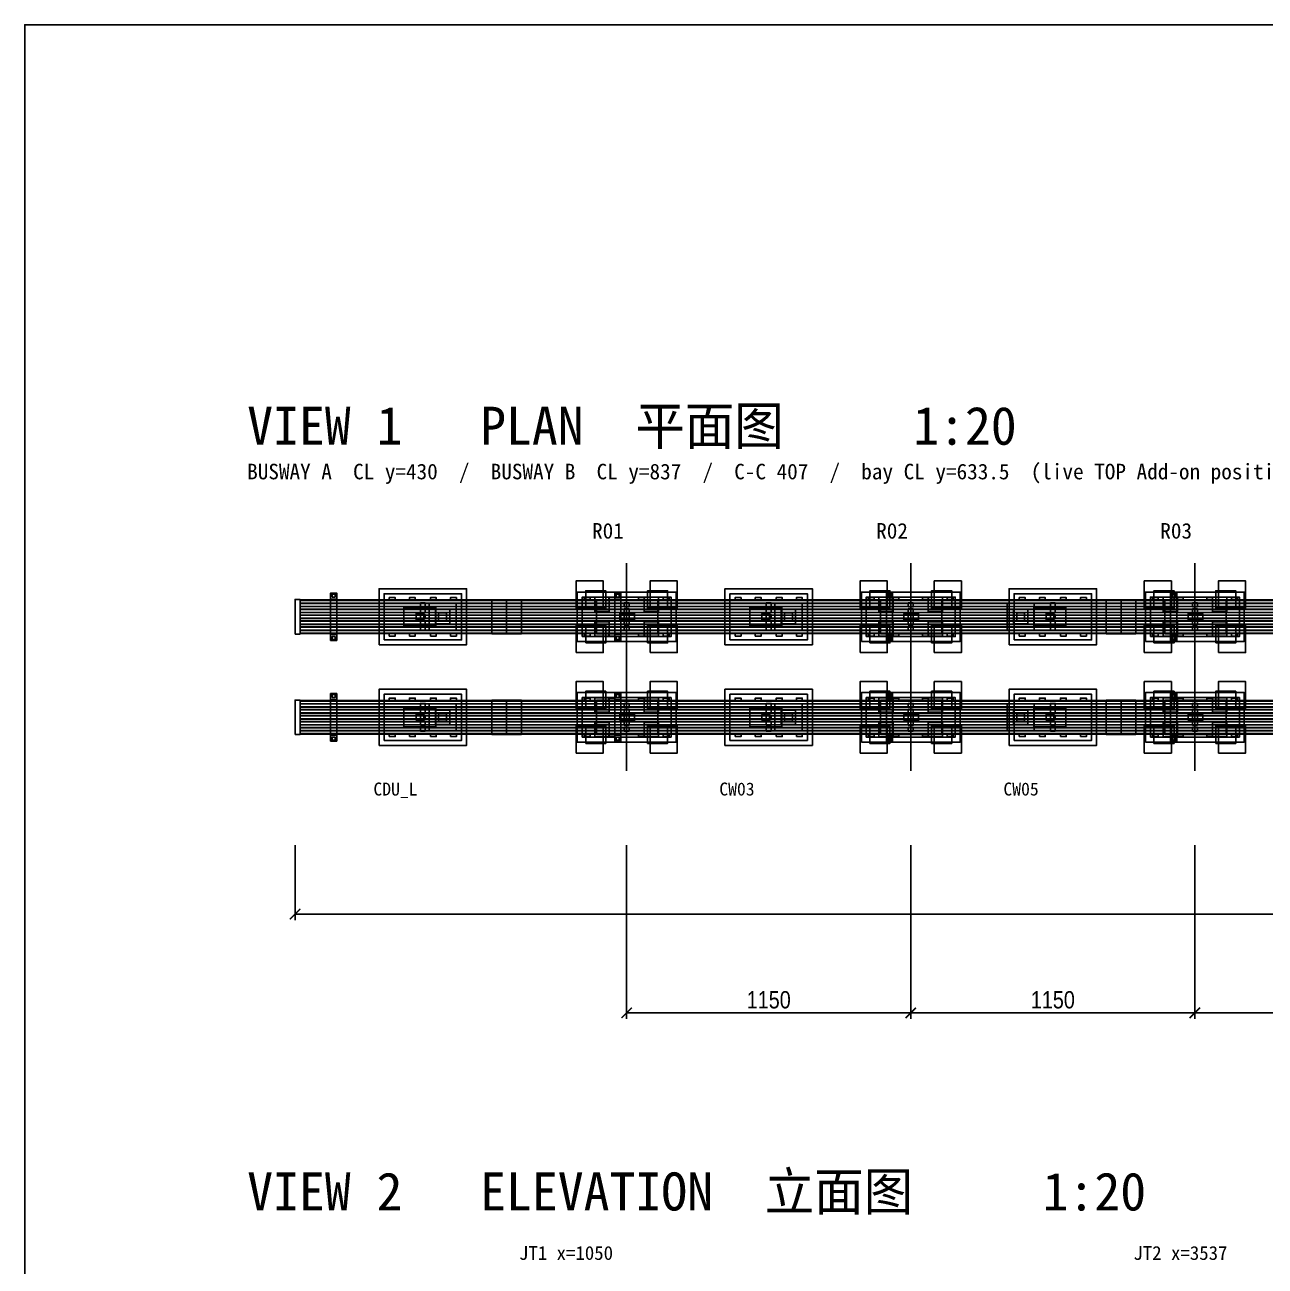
# Model space of a CAD drawing. Header units: millimetres. Extents: x 0 to 31600, y 0 to 12200.
# Drawn here: x 0 to 5021, y 7175 to 12200 of the extents above; entities that cross this region are included whole.
import ezdxf

# ---------------------------------------------------------------- set-up
doc = ezdxf.new("R2010")
doc.units = ezdxf.units.MM
for name, color, linetype in [('DIM', 7, 'Continuous'), ('FRAME', 7, 'Continuous'), ('GRID', 8, 'Continuous'), ('HANGER', 8, 'Continuous'), ('STOU', 3, 'Continuous'), ('TEXT', 7, 'Continuous'), ('TITLE', 7, 'Continuous'), ('TOU', 1, 'Continuous'), ('TRUNK', 5, 'Continuous'), ('WHIP', 2, 'Continuous')]:
    doc.layers.add(name, color=color, linetype=linetype)
doc.styles.add('OpenSansCondensed-Light', font='OpenSansCondensed-Light.ttf')
doc.dimstyles.new('EZDXF', dxfattribs={"dimtxt": 0.25, "dimasz": 0.175, "dimexe": 0.375, "dimexo": 0.125, "dimgap": 0.1, "dimtad": 1, "dimlfac": 100, "dimzin": 12, "dimdsep": 46, "dimtxsty": 'OpenSansCondensed-Light', "dimblk": 'ARCHTICK', "dimcen": 2.5, "dimazin": 3, "dimtfac": 0.5, "dimtmove": 2, "dimatfit": 3})

# ---------------------------------------------------------------- blocks, each defined once
blk = doc.blocks.new('_ARCHTICK')
at = {"color": 0, "linetype": 'BYBLOCK', "const_width": 0.15}
blk.add_lwpolyline([(-0.5, -0.5), (0.5, 0.5)], dxfattribs=at)

msp = doc.modelspace()

# ---------------------------------------------------------------- linework, layer by layer
at = {"layer": 'FRAME'}
msp.add_lwpolyline([(0, 0), (31600, 0), (31600, 12200), (0, 12200)], close=True, dxfattribs=at)
at = {"layer": 'GRID'}
for p, q in [((2436, 9180), (2436, 10020)), ((3586, 9180), (3586, 10020)), ((4736, 9180), (4736, 10020))]:
    msp.add_line(p, q, dxfattribs=at)
at = {"layer": 'HANGER'}
for points in [[(1237.5, 9707.5201), (1262.5, 9707.5201), (1262.5, 9899.5201), (1237.5, 9899.5201)], [(1237.5, 9869.5201), (1262.5, 9869.5201), (1262.5, 9875.5201), (1237.5, 9875.5201)], [(1244, 9883.5201), (1256, 9883.5201), (1256, 9895.5201), (1244, 9895.5201)], [(2387.5, 9707.5201), (2412.5, 9707.5201), (2412.5, 9899.5201), (2387.5, 9899.5201)], [(2387.5, 9869.5201), (2412.5, 9869.5201), (2412.5, 9875.5201), (2387.5, 9875.5201)], [(2394, 9883.5201), (2406, 9883.5201), (2406, 9895.5201), (2394, 9895.5201)], [(3487.5, 9707.5201), (3512.5, 9707.5201), (3512.5, 9899.5201), (3487.5, 9899.5201)], [(3487.5, 9869.5201), (3512.5, 9869.5201), (3512.5, 9875.5201), (3487.5, 9875.5201)], [(3494, 9883.5201), (3506, 9883.5201), (3506, 9895.5201), (3494, 9895.5201)], [(4637.5, 9707.5201), (4662.5, 9707.5201), (4662.5, 9899.5201), (4637.5, 9899.5201)], [(4637.5, 9869.5201), (4662.5, 9869.5201), (4662.5, 9875.5201), (4637.5, 9875.5201)], [(4644, 9883.5201), (4656, 9883.5201), (4656, 9895.5201), (4644, 9895.5201)], [(1237.5, 9731.5201), (1262.5, 9731.5201), (1262.5, 9737.5201), (1237.5, 9737.5201)], [(1244, 9711.5201), (1256, 9711.5201), (1256, 9723.5201), (1244, 9723.5201)], [(2387.5, 9731.5201), (2412.5, 9731.5201), (2412.5, 9737.5201), (2387.5, 9737.5201)], [(2394, 9711.5201), (2406, 9711.5201), (2406, 9723.5201), (2394, 9723.5201)], [(3487.5, 9731.5201), (3512.5, 9731.5201), (3512.5, 9737.5201), (3487.5, 9737.5201)], [(3494, 9711.5201), (3506, 9711.5201), (3506, 9723.5201), (3494, 9723.5201)], [(4637.5, 9731.5201), (4662.5, 9731.5201), (4662.5, 9737.5201), (4637.5, 9737.5201)], [(4644, 9711.5201), (4656, 9711.5201), (4656, 9723.5201), (4644, 9723.5201)], [(1237.5, 9300.5201), (1262.5, 9300.5201), (1262.5, 9492.52), (1237.5, 9492.52)], [(1237.5, 9462.5201), (1262.5, 9462.5201), (1262.5, 9468.5201), (1237.5, 9468.5201)], [(1244, 9476.5201), (1256, 9476.5201), (1256, 9488.5201), (1244, 9488.5201)], [(2387.5, 9300.5201), (2412.5, 9300.5201), (2412.5, 9492.52), (2387.5, 9492.52)], [(2387.5, 9462.5201), (2412.5, 9462.5201), (2412.5, 9468.5201), (2387.5, 9468.5201)], [(2394, 9476.5201), (2406, 9476.5201), (2406, 9488.5201), (2394, 9488.5201)], [(3487.5, 9300.5201), (3512.5, 9300.5201), (3512.5, 9492.52), (3487.5, 9492.52)], [(3487.5, 9462.5201), (3512.5, 9462.5201), (3512.5, 9468.5201), (3487.5, 9468.5201)], [(3494, 9476.5201), (3506, 9476.5201), (3506, 9488.5201), (3494, 9488.5201)], [(4637.5, 9300.5201), (4662.5, 9300.5201), (4662.5, 9492.52), (4637.5, 9492.52)], [(4637.5, 9462.5201), (4662.5, 9462.5201), (4662.5, 9468.5201), (4637.5, 9468.5201)], [(4644, 9476.5201), (4656, 9476.5201), (4656, 9488.5201), (4644, 9488.5201)], [(1237.5, 9324.5201), (1262.5, 9324.5201), (1262.5, 9330.5201), (1237.5, 9330.5201)], [(1244, 9304.5201), (1256, 9304.5201), (1256, 9316.5201), (1244, 9316.5201)], [(2387.5, 9324.5201), (2412.5, 9324.5201), (2412.5, 9330.5201), (2387.5, 9330.5201)], [(2394, 9304.5201), (2406, 9304.5201), (2406, 9316.5201), (2394, 9316.5201)], [(3487.5, 9324.5201), (3512.5, 9324.5201), (3512.5, 9330.5201), (3487.5, 9330.5201)], [(3494, 9304.5201), (3506, 9304.5201), (3506, 9316.5201), (3494, 9316.5201)], [(4637.5, 9324.5201), (4662.5, 9324.5201), (4662.5, 9330.5201), (4637.5, 9330.5201)], [(4644, 9304.5201), (4656, 9304.5201), (4656, 9316.5201), (4644, 9316.5201)]]:
    msp.add_lwpolyline(points, close=True, dxfattribs=at)
at = {"layer": 'STOU'}
for points in [[(1434, 9690.0209), (1788, 9690.0209), (1788, 9917.0209), (1434, 9917.0209)], [(2834, 9690.0209), (3188, 9690.0209), (3188, 9917.0209), (2834, 9917.0209)], [(3983.9998, 9690.0209), (4337.9998, 9690.0209), (4337.9998, 9917.0209), (3983.9998, 9917.0209)], [(1454, 9710.0209), (1768, 9710.0209), (1768, 9897.0208), (1454, 9897.0208)], [(1475.1, 9869.5209), (1499.1, 9869.5209), (1499.1, 9881.5209), (1475.1, 9881.5209)], [(1556.52, 9869.5209), (1580.52, 9869.5209), (1580.52, 9881.5209), (1556.52, 9881.5209)], [(1601, 9843.5208), (1621, 9843.5208), (1621, 9859.5209), (1601, 9859.5209)], [(1641.48, 9869.5209), (1665.48, 9869.5209), (1665.48, 9881.5209), (1641.48, 9881.5209)], [(1722.9, 9869.5209), (1746.9, 9869.5209), (1746.9, 9881.5209), (1722.9, 9881.5209)], [(2854, 9710.0209), (3168, 9710.0209), (3168, 9897.0208), (2854, 9897.0208)], [(2875.1001, 9869.5209), (2899.1, 9869.5209), (2899.1, 9881.5209), (2875.1001, 9881.5209)], [(2956.52, 9869.5209), (2980.52, 9869.5209), (2980.52, 9881.5209), (2956.52, 9881.5209)], [(3001, 9843.5208), (3021, 9843.5208), (3021, 9859.5209), (3001, 9859.5209)], [(3041.48, 9869.5209), (3065.48, 9869.5209), (3065.48, 9881.5209), (3041.48, 9881.5209)], [(3122.8999, 9869.5209), (3146.9001, 9869.5209), (3146.9001, 9881.5209), (3122.8999, 9881.5209)], [(4003.9998, 9710.0209), (4317.9998, 9710.0209), (4317.9998, 9897.0208), (4003.9998, 9897.0208)], [(4025.0999, 9869.5209), (4049.0999, 9869.5209), (4049.0999, 9881.5209), (4025.0999, 9881.5209)], [(4106.5198, 9869.5209), (4130.5198, 9869.5209), (4130.5198, 9881.5209), (4106.5198, 9881.5209)], [(4150.9998, 9843.5208), (4171, 9843.5208), (4171, 9859.5209), (4150.9998, 9859.5209)], [(4191.4797, 9869.5209), (4215.4797, 9869.5209), (4215.4797, 9881.5209), (4191.4797, 9881.5209)], [(4272.8997, 9869.5209), (4296.8997, 9869.5209), (4296.8997, 9881.5209), (4272.8997, 9881.5209)], [(1534, 9765.4209), (1664, 9765.4209), (1664, 9841.6208), (1534, 9841.6208)], [(1583.4, 9791.5209), (1614.6, 9791.5209), (1614.6, 9815.5208), (1583.4, 9815.5208)], [(1601, 9819.5209), (1621, 9819.5209), (1621, 9835.5209), (1601, 9835.5209)], [(1601, 9795.5209), (1621, 9795.5209), (1621, 9811.5208), (1601, 9811.5208)], [(1662, 9774.5209), (1720.0001, 9774.5209), (1720.0001, 9832.5209), (1662, 9832.5209)], [(2933.9999, 9765.4209), (3064, 9765.4209), (3064, 9841.6208), (2933.9999, 9841.6208)], [(2983.3999, 9791.5209), (3014.5999, 9791.5209), (3014.5999, 9815.5208), (2983.3999, 9815.5208)], [(3001, 9819.5209), (3021, 9819.5209), (3021, 9835.5209), (3001, 9835.5209)], [(3001, 9795.5209), (3021, 9795.5209), (3021, 9811.5208), (3001, 9811.5208)], [(3062.0002, 9774.5209), (3120, 9774.5209), (3120, 9832.5209), (3062.0002, 9832.5209)], [(4002, 9774.5209), (4059.9998, 9774.5209), (4059.9998, 9832.5209), (4002, 9832.5209)], [(4083.9998, 9765.4209), (4214, 9765.4209), (4214, 9841.6208), (4083.9998, 9841.6208)], [(4133.3999, 9791.5209), (4164.5999, 9791.5209), (4164.5999, 9815.5208), (4133.3999, 9815.5208)], [(4150.9998, 9819.5209), (4171, 9819.5209), (4171, 9835.5209), (4150.9998, 9835.5209)], [(4150.9998, 9795.5209), (4171, 9795.5209), (4171, 9811.5208), (4150.9998, 9811.5208)], [(1601, 9771.5209), (1621, 9771.5209), (1621, 9787.5208), (1601, 9787.5208)], [(1601, 9747.5209), (1621, 9747.5209), (1621, 9763.5209), (1601, 9763.5209)], [(3001, 9771.5209), (3021, 9771.5209), (3021, 9787.5208), (3001, 9787.5208)], [(3001, 9747.5209), (3021, 9747.5209), (3021, 9763.5209), (3001, 9763.5209)], [(4150.9998, 9771.5209), (4171, 9771.5209), (4171, 9787.5208), (4150.9998, 9787.5208)], [(4150.9998, 9747.5209), (4171, 9747.5209), (4171, 9763.5209), (4150.9998, 9763.5209)], [(1475.1, 9725.5209), (1499.1, 9725.5209), (1499.1, 9737.5208), (1475.1, 9737.5208)], [(1556.52, 9725.5209), (1580.52, 9725.5209), (1580.52, 9737.5208), (1556.52, 9737.5208)], [(1641.48, 9725.5209), (1665.48, 9725.5209), (1665.48, 9737.5208), (1641.48, 9737.5208)], [(1722.9, 9725.5209), (1746.9, 9725.5209), (1746.9, 9737.5208), (1722.9, 9737.5208)], [(2875.1001, 9725.5209), (2899.1, 9725.5209), (2899.1, 9737.5208), (2875.1001, 9737.5208)], [(2956.52, 9725.5209), (2980.52, 9725.5209), (2980.52, 9737.5208), (2956.52, 9737.5208)], [(3041.48, 9725.5209), (3065.48, 9725.5209), (3065.48, 9737.5208), (3041.48, 9737.5208)], [(3122.8999, 9725.5209), (3146.9001, 9725.5209), (3146.9001, 9737.5208), (3122.8999, 9737.5208)], [(4025.0999, 9725.5209), (4049.0999, 9725.5209), (4049.0999, 9737.5208), (4025.0999, 9737.5208)], [(4106.5198, 9725.5209), (4130.5198, 9725.5209), (4130.5198, 9737.5208), (4106.5198, 9737.5208)], [(4191.4797, 9725.5209), (4215.4797, 9725.5209), (4215.4797, 9737.5208), (4191.4797, 9737.5208)], [(4272.8997, 9725.5209), (4296.8997, 9725.5209), (4296.8997, 9737.5208), (4272.8997, 9737.5208)], [(1434, 9283.0194), (1788, 9283.0194), (1788, 9510.0193), (1434, 9510.0193)], [(2834, 9283.0194), (3188, 9283.0194), (3188, 9510.0193), (2834, 9510.0193)], [(3983.9998, 9283.0194), (4337.9998, 9283.0194), (4337.9998, 9510.0193), (3983.9998, 9510.0193)], [(1454, 9303.0193), (1768, 9303.0193), (1768, 9490.0194), (1454, 9490.0194)], [(1475.1, 9462.5193), (1499.1, 9462.5193), (1499.1, 9474.5194), (1475.1, 9474.5194)], [(1556.52, 9462.5193), (1580.52, 9462.5193), (1580.52, 9474.5194), (1556.52, 9474.5194)], [(1601, 9436.5194), (1621, 9436.5194), (1621, 9452.5194), (1601, 9452.5194)], [(1641.48, 9462.5193), (1665.48, 9462.5193), (1665.48, 9474.5194), (1641.48, 9474.5194)], [(1722.9, 9462.5193), (1746.9, 9462.5193), (1746.9, 9474.5194), (1722.9, 9474.5194)], [(2854, 9303.0193), (3168, 9303.0193), (3168, 9490.0194), (2854, 9490.0194)], [(2875.1001, 9462.5193), (2899.1, 9462.5193), (2899.1, 9474.5194), (2875.1001, 9474.5194)], [(2956.52, 9462.5193), (2980.52, 9462.5193), (2980.52, 9474.5194), (2956.52, 9474.5194)], [(3001, 9436.5194), (3021, 9436.5194), (3021, 9452.5194), (3001, 9452.5194)], [(3041.48, 9462.5193), (3065.48, 9462.5193), (3065.48, 9474.5194), (3041.48, 9474.5194)], [(3122.8999, 9462.5193), (3146.9001, 9462.5193), (3146.9001, 9474.5194), (3122.8999, 9474.5194)], [(4003.9998, 9303.0193), (4317.9998, 9303.0193), (4317.9998, 9490.0194), (4003.9998, 9490.0194)], [(4025.0999, 9462.5193), (4049.0999, 9462.5193), (4049.0999, 9474.5194), (4025.0999, 9474.5194)], [(4106.5198, 9462.5193), (4130.5198, 9462.5193), (4130.5198, 9474.5194), (4106.5198, 9474.5194)], [(4150.9998, 9436.5194), (4171, 9436.5194), (4171, 9452.5194), (4150.9998, 9452.5194)], [(4191.4797, 9462.5193), (4215.4797, 9462.5193), (4215.4797, 9474.5194), (4191.4797, 9474.5194)], [(4272.8997, 9462.5193), (4296.8997, 9462.5193), (4296.8997, 9474.5194), (4272.8997, 9474.5194)], [(1534, 9358.4194), (1664, 9358.4194), (1664, 9434.6194), (1534, 9434.6194)], [(1583.4, 9384.5194), (1614.6, 9384.5194), (1614.6, 9408.5194), (1583.4, 9408.5194)], [(1601, 9412.5194), (1621, 9412.5194), (1621, 9428.5194), (1601, 9428.5194)], [(1601, 9388.5193), (1621, 9388.5193), (1621, 9404.5194), (1601, 9404.5194)], [(1662, 9367.5194), (1720.0001, 9367.5194), (1720.0001, 9425.5193), (1662, 9425.5193)], [(2933.9999, 9358.4194), (3064, 9358.4194), (3064, 9434.6194), (2933.9999, 9434.6194)], [(2983.3999, 9384.5194), (3014.5999, 9384.5194), (3014.5999, 9408.5194), (2983.3999, 9408.5194)], [(3001, 9412.5194), (3021, 9412.5194), (3021, 9428.5194), (3001, 9428.5194)], [(3001, 9388.5193), (3021, 9388.5193), (3021, 9404.5194), (3001, 9404.5194)], [(3062.0002, 9367.5194), (3120, 9367.5194), (3120, 9425.5193), (3062.0002, 9425.5193)], [(4002, 9367.5194), (4059.9998, 9367.5194), (4059.9998, 9425.5193), (4002, 9425.5193)], [(4083.9998, 9358.4194), (4214, 9358.4194), (4214, 9434.6194), (4083.9998, 9434.6194)], [(4133.3999, 9384.5194), (4164.5999, 9384.5194), (4164.5999, 9408.5194), (4133.3999, 9408.5194)], [(4150.9998, 9412.5194), (4171, 9412.5194), (4171, 9428.5194), (4150.9998, 9428.5194)], [(4150.9998, 9388.5193), (4171, 9388.5193), (4171, 9404.5194), (4150.9998, 9404.5194)], [(1601, 9364.5194), (1621, 9364.5194), (1621, 9380.5194), (1601, 9380.5194)], [(1601, 9340.5194), (1621, 9340.5194), (1621, 9356.5194), (1601, 9356.5194)], [(3001, 9364.5194), (3021, 9364.5194), (3021, 9380.5194), (3001, 9380.5194)], [(3001, 9340.5194), (3021, 9340.5194), (3021, 9356.5194), (3001, 9356.5194)], [(4150.9998, 9364.5194), (4171, 9364.5194), (4171, 9380.5194), (4150.9998, 9380.5194)], [(4150.9998, 9340.5194), (4171, 9340.5194), (4171, 9356.5194), (4150.9998, 9356.5194)], [(1475.1, 9318.5194), (1499.1, 9318.5194), (1499.1, 9330.5194), (1475.1, 9330.5194)], [(1556.52, 9318.5194), (1580.52, 9318.5194), (1580.52, 9330.5194), (1556.52, 9330.5194)], [(1641.48, 9318.5194), (1665.48, 9318.5194), (1665.48, 9330.5194), (1641.48, 9330.5194)], [(1722.9, 9318.5194), (1746.9, 9318.5194), (1746.9, 9330.5194), (1722.9, 9330.5194)], [(2875.1001, 9318.5194), (2899.1, 9318.5194), (2899.1, 9330.5194), (2875.1001, 9330.5194)], [(2956.52, 9318.5194), (2980.52, 9318.5194), (2980.52, 9330.5194), (2956.52, 9330.5194)], [(3041.48, 9318.5194), (3065.48, 9318.5194), (3065.48, 9330.5194), (3041.48, 9330.5194)], [(3122.8999, 9318.5194), (3146.9001, 9318.5194), (3146.9001, 9330.5194), (3122.8999, 9330.5194)], [(4025.0999, 9318.5194), (4049.0999, 9318.5194), (4049.0999, 9330.5194), (4025.0999, 9330.5194)], [(4106.5198, 9318.5194), (4130.5198, 9318.5194), (4130.5198, 9330.5194), (4106.5198, 9330.5194)], [(4191.4797, 9318.5194), (4215.4797, 9318.5194), (4215.4797, 9330.5194), (4191.4797, 9330.5194)], [(4272.8997, 9318.5194), (4296.8997, 9318.5194), (4296.8997, 9330.5194), (4272.8997, 9330.5194)]]:
    msp.add_lwpolyline(points, close=True, dxfattribs=at)
at = {"layer": 'TOU'}
for points in [[(2236, 9703.5209), (2636, 9703.5209), (2636, 9903.5209), (2236, 9903.5209)], [(3386, 9703.5209), (3786.0002, 9703.5209), (3786.0002, 9903.5209), (3386, 9903.5209)], [(4536, 9703.5209), (4935.9998, 9703.5209), (4935.9998, 9903.5209), (4536, 9903.5209)], [(2256, 9723.5209), (2616.0001, 9723.5209), (2616.0001, 9883.5209), (2256, 9883.5209)], [(2264, 9869.5209), (2288, 9869.5209), (2288, 9881.5209), (2264, 9881.5209)], [(2307.0001, 9824.5209), (2365, 9824.5209), (2365, 9882.5209), (2307.0001, 9882.5209)], [(2314, 9734.5209), (2562, 9734.5209), (2562, 9872.5209), (2314, 9872.5209)], [(2364, 9869.5209), (2388, 9869.5209), (2388, 9881.5209), (2364, 9881.5209)], [(2426, 9843.5208), (2446, 9843.5208), (2446, 9859.5209), (2426, 9859.5209)], [(2484, 9869.5209), (2508, 9869.5209), (2508, 9881.5209), (2484, 9881.5209)], [(2507, 9824.5209), (2565, 9824.5209), (2565, 9882.5209), (2507, 9882.5209)], [(2584, 9869.5209), (2608.0001, 9869.5209), (2608.0001, 9881.5209), (2584, 9881.5209)], [(3406, 9723.5209), (3766.0002, 9723.5209), (3766.0002, 9883.5209), (3406, 9883.5209)], [(3414.0002, 9869.5209), (3438, 9869.5209), (3438, 9881.5209), (3414.0002, 9881.5209)], [(3457.0002, 9824.5209), (3515, 9824.5209), (3515, 9882.5209), (3457.0002, 9882.5209)], [(3464, 9734.5209), (3712, 9734.5209), (3712, 9872.5209), (3464, 9872.5209)], [(3514, 9869.5209), (3538, 9869.5209), (3538, 9881.5209), (3514, 9881.5209)], [(3576, 9843.5208), (3596, 9843.5208), (3596, 9859.5209), (3576, 9859.5209)], [(3634.0002, 9869.5209), (3658.0002, 9869.5209), (3658.0002, 9881.5209), (3634.0002, 9881.5209)], [(3657.0002, 9824.5209), (3715, 9824.5209), (3715, 9882.5209), (3657.0002, 9882.5209)], [(3734, 9869.5209), (3758, 9869.5209), (3758, 9881.5209), (3734, 9881.5209)], [(4556, 9723.5209), (4915.9998, 9723.5209), (4915.9998, 9883.5209), (4556, 9883.5209)], [(4564, 9869.5209), (4588, 9869.5209), (4588, 9881.5209), (4564, 9881.5209)], [(4607, 9824.5209), (4664.9998, 9824.5209), (4664.9998, 9882.5209), (4607, 9882.5209)], [(4614, 9734.5209), (4862, 9734.5209), (4862, 9872.5209), (4614, 9872.5209)], [(4664, 9869.5209), (4687.9998, 9869.5209), (4687.9998, 9881.5209), (4664, 9881.5209)], [(4726.0002, 9843.5208), (4746.0002, 9843.5208), (4746.0002, 9859.5209), (4726.0002, 9859.5209)], [(4783.9998, 9869.5209), (4808, 9869.5209), (4808, 9881.5209), (4783.9998, 9881.5209)], [(4807, 9824.5209), (4865.0002, 9824.5209), (4865.0002, 9882.5209), (4807, 9882.5209)], [(4883.9998, 9869.5209), (4908, 9869.5209), (4908, 9881.5209), (4883.9998, 9881.5209)], [(2408.2001, 9791.5209), (2467.8, 9791.5209), (2467.8, 9815.5209), (2408.2001, 9815.5209)], [(2426, 9819.5209), (2446, 9819.5209), (2446, 9835.5209), (2426, 9835.5209)], [(2426, 9795.5209), (2446, 9795.5209), (2446, 9811.5208), (2426, 9811.5208)], [(3558.2, 9791.5209), (3617.8, 9791.5209), (3617.8, 9815.5209), (3558.2, 9815.5209)], [(3576, 9819.5209), (3596, 9819.5209), (3596, 9835.5209), (3576, 9835.5209)], [(3576, 9795.5209), (3596, 9795.5209), (3596, 9811.5208), (3576, 9811.5208)], [(4708.2, 9791.5209), (4767.7998, 9791.5209), (4767.7998, 9815.5209), (4708.2, 9815.5209)], [(4726.0002, 9819.5209), (4746.0002, 9819.5209), (4746.0002, 9835.5209), (4726.0002, 9835.5209)], [(4726.0002, 9795.5209), (4746.0002, 9795.5209), (4746.0002, 9811.5208), (4726.0002, 9811.5208)], [(2307.0001, 9724.5209), (2365, 9724.5209), (2365, 9782.5209), (2307.0001, 9782.5209)], [(2426, 9771.5209), (2446, 9771.5209), (2446, 9787.5208), (2426, 9787.5208)], [(2426, 9747.5209), (2446, 9747.5209), (2446, 9763.5209), (2426, 9763.5209)], [(2507, 9724.5209), (2565, 9724.5209), (2565, 9782.5209), (2507, 9782.5209)], [(3457.0002, 9724.5209), (3515, 9724.5209), (3515, 9782.5209), (3457.0002, 9782.5209)], [(3576, 9771.5209), (3596, 9771.5209), (3596, 9787.5208), (3576, 9787.5208)], [(3576, 9747.5209), (3596, 9747.5209), (3596, 9763.5209), (3576, 9763.5209)], [(3657.0002, 9724.5209), (3715, 9724.5209), (3715, 9782.5209), (3657.0002, 9782.5209)], [(4607, 9724.5209), (4664.9998, 9724.5209), (4664.9998, 9782.5209), (4607, 9782.5209)], [(4726.0002, 9771.5209), (4746.0002, 9771.5209), (4746.0002, 9787.5208), (4726.0002, 9787.5208)], [(4726.0002, 9747.5209), (4746.0002, 9747.5209), (4746.0002, 9763.5209), (4726.0002, 9763.5209)], [(4807, 9724.5209), (4865.0002, 9724.5209), (4865.0002, 9782.5209), (4807, 9782.5209)], [(2264, 9725.5209), (2288, 9725.5209), (2288, 9737.5209), (2264, 9737.5209)], [(2364, 9725.5209), (2388, 9725.5209), (2388, 9737.5209), (2364, 9737.5209)], [(2484, 9725.5209), (2508, 9725.5209), (2508, 9737.5209), (2484, 9737.5209)], [(2584, 9725.5209), (2608.0001, 9725.5209), (2608.0001, 9737.5209), (2584, 9737.5209)], [(3414.0002, 9725.5209), (3438, 9725.5209), (3438, 9737.5209), (3414.0002, 9737.5209)], [(3514, 9725.5209), (3538, 9725.5209), (3538, 9737.5209), (3514, 9737.5209)], [(3634.0002, 9725.5209), (3658.0002, 9725.5209), (3658.0002, 9737.5209), (3634.0002, 9737.5209)], [(3734, 9725.5209), (3758, 9725.5209), (3758, 9737.5209), (3734, 9737.5209)], [(4564, 9725.5209), (4588, 9725.5209), (4588, 9737.5209), (4564, 9737.5209)], [(4664, 9725.5209), (4687.9998, 9725.5209), (4687.9998, 9737.5209), (4664, 9737.5209)], [(4783.9998, 9725.5209), (4808, 9725.5209), (4808, 9737.5209), (4783.9998, 9737.5209)], [(4883.9998, 9725.5209), (4908, 9725.5209), (4908, 9737.5209), (4883.9998, 9737.5209)], [(2236, 9296.5194), (2636, 9296.5194), (2636, 9496.5194), (2236, 9496.5194)], [(2256, 9316.5194), (2616.0001, 9316.5194), (2616.0001, 9476.5193), (2256, 9476.5193)], [(2264, 9462.5193), (2288, 9462.5193), (2288, 9474.5194), (2264, 9474.5194)], [(2307.0001, 9417.5194), (2365, 9417.5194), (2365, 9475.5194), (2307.0001, 9475.5194)], [(2314, 9327.5194), (2562, 9327.5194), (2562, 9465.5194), (2314, 9465.5194)], [(2364, 9462.5193), (2388, 9462.5193), (2388, 9474.5194), (2364, 9474.5194)], [(2426, 9436.5194), (2446, 9436.5194), (2446, 9452.5194), (2426, 9452.5194)], [(2484, 9462.5193), (2508, 9462.5193), (2508, 9474.5194), (2484, 9474.5194)], [(2507, 9417.5194), (2565, 9417.5194), (2565, 9475.5194), (2507, 9475.5194)], [(2584, 9462.5193), (2608.0001, 9462.5193), (2608.0001, 9474.5194), (2584, 9474.5194)], [(3386, 9296.5194), (3786.0002, 9296.5194), (3786.0002, 9496.5194), (3386, 9496.5194)], [(3406, 9316.5194), (3766.0002, 9316.5194), (3766.0002, 9476.5193), (3406, 9476.5193)], [(3414.0002, 9462.5193), (3438, 9462.5193), (3438, 9474.5194), (3414.0002, 9474.5194)], [(3457.0002, 9417.5194), (3515, 9417.5194), (3515, 9475.5194), (3457.0002, 9475.5194)], [(3464, 9327.5194), (3712, 9327.5194), (3712, 9465.5194), (3464, 9465.5194)], [(3514, 9462.5193), (3538, 9462.5193), (3538, 9474.5194), (3514, 9474.5194)], [(3576, 9436.5194), (3596, 9436.5194), (3596, 9452.5194), (3576, 9452.5194)], [(3634.0002, 9462.5193), (3658.0002, 9462.5193), (3658.0002, 9474.5194), (3634.0002, 9474.5194)], [(3657.0002, 9417.5194), (3715, 9417.5194), (3715, 9475.5194), (3657.0002, 9475.5194)], [(3734, 9462.5193), (3758, 9462.5193), (3758, 9474.5194), (3734, 9474.5194)], [(4536, 9296.5194), (4935.9998, 9296.5194), (4935.9998, 9496.5194), (4536, 9496.5194)], [(4556, 9316.5194), (4915.9998, 9316.5194), (4915.9998, 9476.5193), (4556, 9476.5193)], [(4564, 9462.5193), (4588, 9462.5193), (4588, 9474.5194), (4564, 9474.5194)], [(4607, 9417.5194), (4664.9998, 9417.5194), (4664.9998, 9475.5194), (4607, 9475.5194)], [(4614, 9327.5194), (4862, 9327.5194), (4862, 9465.5194), (4614, 9465.5194)], [(4664, 9462.5193), (4687.9998, 9462.5193), (4687.9998, 9474.5194), (4664, 9474.5194)], [(4726.0002, 9436.5194), (4746.0002, 9436.5194), (4746.0002, 9452.5194), (4726.0002, 9452.5194)], [(4783.9998, 9462.5193), (4808, 9462.5193), (4808, 9474.5194), (4783.9998, 9474.5194)], [(4807, 9417.5194), (4865.0002, 9417.5194), (4865.0002, 9475.5194), (4807, 9475.5194)], [(4883.9998, 9462.5193), (4908, 9462.5193), (4908, 9474.5194), (4883.9998, 9474.5194)], [(2408.2001, 9384.5194), (2467.8, 9384.5194), (2467.8, 9408.5194), (2408.2001, 9408.5194)], [(2426, 9412.5194), (2446, 9412.5194), (2446, 9428.5194), (2426, 9428.5194)], [(2426, 9388.5193), (2446, 9388.5193), (2446, 9404.5194), (2426, 9404.5194)], [(3558.2, 9384.5194), (3617.8, 9384.5194), (3617.8, 9408.5194), (3558.2, 9408.5194)], [(3576, 9412.5194), (3596, 9412.5194), (3596, 9428.5194), (3576, 9428.5194)], [(3576, 9388.5193), (3596, 9388.5193), (3596, 9404.5194), (3576, 9404.5194)], [(4708.2, 9384.5194), (4767.7998, 9384.5194), (4767.7998, 9408.5194), (4708.2, 9408.5194)], [(4726.0002, 9412.5194), (4746.0002, 9412.5194), (4746.0002, 9428.5194), (4726.0002, 9428.5194)], [(4726.0002, 9388.5193), (4746.0002, 9388.5193), (4746.0002, 9404.5194), (4726.0002, 9404.5194)], [(2307.0001, 9317.5194), (2365, 9317.5194), (2365, 9375.5194), (2307.0001, 9375.5194)], [(2426, 9364.5194), (2446, 9364.5194), (2446, 9380.5194), (2426, 9380.5194)], [(2426, 9340.5194), (2446, 9340.5194), (2446, 9356.5194), (2426, 9356.5194)], [(2507, 9317.5194), (2565, 9317.5194), (2565, 9375.5194), (2507, 9375.5194)], [(3457.0002, 9317.5194), (3515, 9317.5194), (3515, 9375.5194), (3457.0002, 9375.5194)], [(3576, 9364.5194), (3596, 9364.5194), (3596, 9380.5194), (3576, 9380.5194)], [(3576, 9340.5194), (3596, 9340.5194), (3596, 9356.5194), (3576, 9356.5194)], [(3657.0002, 9317.5194), (3715, 9317.5194), (3715, 9375.5194), (3657.0002, 9375.5194)], [(4607, 9317.5194), (4664.9998, 9317.5194), (4664.9998, 9375.5194), (4607, 9375.5194)], [(4726.0002, 9364.5194), (4746.0002, 9364.5194), (4746.0002, 9380.5194), (4726.0002, 9380.5194)], [(4726.0002, 9340.5194), (4746.0002, 9340.5194), (4746.0002, 9356.5194), (4726.0002, 9356.5194)], [(4807, 9317.5194), (4865.0002, 9317.5194), (4865.0002, 9375.5194), (4807, 9375.5194)], [(2264, 9318.5194), (2288, 9318.5194), (2288, 9330.5194), (2264, 9330.5194)], [(2364, 9318.5194), (2388, 9318.5194), (2388, 9330.5194), (2364, 9330.5194)], [(2484, 9318.5194), (2508, 9318.5194), (2508, 9330.5194), (2484, 9330.5194)], [(2584, 9318.5194), (2608.0001, 9318.5194), (2608.0001, 9330.5194), (2584, 9330.5194)], [(3414.0002, 9318.5194), (3438, 9318.5194), (3438, 9330.5194), (3414.0002, 9330.5194)], [(3514, 9318.5194), (3538, 9318.5194), (3538, 9330.5194), (3514, 9330.5194)], [(3634.0002, 9318.5194), (3658.0002, 9318.5194), (3658.0002, 9330.5194), (3634.0002, 9330.5194)], [(3734, 9318.5194), (3758, 9318.5194), (3758, 9330.5194), (3734, 9330.5194)], [(4564, 9318.5194), (4588, 9318.5194), (4588, 9330.5194), (4564, 9330.5194)], [(4664, 9318.5194), (4687.9998, 9318.5194), (4687.9998, 9330.5194), (4664, 9330.5194)], [(4783.9998, 9318.5194), (4808, 9318.5194), (4808, 9330.5194), (4783.9998, 9330.5194)], [(4883.9998, 9318.5194), (4908, 9318.5194), (4908, 9330.5194), (4883.9998, 9330.5194)]]:
    msp.add_lwpolyline(points, close=True, dxfattribs=at)
at = {"layer": 'TRUNK'}
for points in [[(1094, 9733.5201), (1114, 9733.5201), (1114, 9873.5201), (1094, 9873.5201)], [(1114, 9869.5201), (14410, 9869.5201), (14410, 9871.5201), (1114, 9871.5201)], [(1114, 9737.5201), (1950, 9737.5201), (1950, 9869.5201), (1114, 9869.5201)], [(1114, 9844.5201), (14410, 9844.5201), (14410, 9858.5201), (1114, 9858.5201)], [(1114, 9845.5201), (14560, 9845.5201), (14560, 9857.5201), (1114, 9857.5201)], [(1890, 9734.5201), (2010, 9734.5201), (2010, 9872.5201), (1890, 9872.5201)], [(1950, 9737.5201), (4437, 9737.5201), (4437, 9869.5201), (1950, 9869.5201)], [(4377, 9734.5201), (4497, 9734.5201), (4497, 9872.5201), (4377, 9872.5201)], [(4437, 9737.5201), (6861, 9737.5201), (6861, 9869.5201), (4437, 9869.5201)], [(1114, 9820.5201), (14410, 9820.5201), (14410, 9834.5201), (1114, 9834.5201)], [(1114, 9821.5201), (14560, 9821.5201), (14560, 9833.5201), (1114, 9833.5201)], [(1114, 9796.5201), (14410, 9796.5201), (14410, 9810.5201), (1114, 9810.5201)], [(1114, 9797.5201), (14560, 9797.5201), (14560, 9809.5201), (1114, 9809.5201)], [(1114, 9772.5201), (14410, 9772.5201), (14410, 9786.5201), (1114, 9786.5201)], [(1114, 9773.5201), (14560, 9773.5201), (14560, 9785.5201), (1114, 9785.5201)], [(1114, 9748.5201), (14410, 9748.5201), (14410, 9762.5201), (1114, 9762.5201)], [(1114, 9749.5201), (14560, 9749.5201), (14560, 9761.5201), (1114, 9761.5201)], [(1114, 9735.5201), (14410, 9735.5201), (14410, 9737.5201), (1114, 9737.5201)], [(1094, 9326.5201), (1114, 9326.5201), (1114, 9466.5201), (1094, 9466.5201)], [(1114, 9462.5201), (14410, 9462.5201), (14410, 9464.5201), (1114, 9464.5201)], [(1114, 9330.5201), (1950, 9330.5201), (1950, 9462.5201), (1114, 9462.5201)], [(1114, 9437.5201), (14410, 9437.5201), (14410, 9451.5201), (1114, 9451.5201)], [(1114, 9438.5201), (14560, 9438.5201), (14560, 9450.5201), (1114, 9450.5201)], [(1890, 9327.5201), (2010, 9327.5201), (2010, 9465.5201), (1890, 9465.5201)], [(1950, 9330.5201), (4437, 9330.5201), (4437, 9462.5201), (1950, 9462.5201)], [(4377, 9327.5201), (4497, 9327.5201), (4497, 9465.5201), (4377, 9465.5201)], [(4437, 9330.5201), (6861, 9330.5201), (6861, 9462.5201), (4437, 9462.5201)], [(1114, 9413.5201), (14410, 9413.5201), (14410, 9427.5201), (1114, 9427.5201)], [(1114, 9414.5201), (14560, 9414.5201), (14560, 9426.5201), (1114, 9426.5201)], [(1114, 9389.5201), (14410, 9389.5201), (14410, 9403.5201), (1114, 9403.5201)], [(1114, 9390.5201), (14560, 9390.5201), (14560, 9402.5201), (1114, 9402.5201)], [(1114, 9365.5201), (14410, 9365.5201), (14410, 9379.5201), (1114, 9379.5201)], [(1114, 9366.5201), (14560, 9366.5201), (14560, 9378.5201), (1114, 9378.5201)], [(1114, 9341.5201), (14410, 9341.5201), (14410, 9355.5201), (1114, 9355.5201)], [(1114, 9342.5201), (14560, 9342.5201), (14560, 9354.5201), (1114, 9354.5201)], [(1114, 9328.5201), (14410, 9328.5201), (14410, 9330.5201), (1114, 9330.5201)]]:
    msp.add_lwpolyline(points, close=True, dxfattribs=at)
at = {"layer": 'WHIP'}
for points in [[(2231, 9838.5209), (2341, 9838.5209), (2341, 9948.5209), (2231, 9948.5209)], [(2270.428, 9837.8087), (2351.572, 9837.8087), (2351.572, 9909.233), (2270.428, 9909.233)], [(2520.428, 9837.8087), (2601.572, 9837.8087), (2601.572, 9909.233), (2520.428, 9909.233)], [(2531, 9838.5209), (2641, 9838.5209), (2641, 9948.5209), (2531, 9948.5209)], [(3381.0002, 9838.5209), (3491, 9838.5209), (3491, 9948.5209), (3381.0002, 9948.5209)], [(3420.4282, 9837.8087), (3501.572, 9837.8087), (3501.572, 9909.233), (3420.4282, 9909.233)], [(3670.4282, 9837.8087), (3751.572, 9837.8087), (3751.572, 9909.233), (3670.4282, 9909.233)], [(3681.0002, 9838.5209), (3791, 9838.5209), (3791, 9948.5209), (3681.0002, 9948.5209)], [(4531, 9838.5209), (4641, 9838.5209), (4641, 9948.5209), (4531, 9948.5209)], [(4570.428, 9837.8087), (4651.5718, 9837.8087), (4651.5718, 9909.233), (4570.428, 9909.233)], [(4820.4277, 9837.8087), (4901.572, 9837.8087), (4901.572, 9909.233), (4820.4277, 9909.233)], [(4830.9998, 9838.5209), (4941, 9838.5209), (4941, 9948.5209), (4830.9998, 9948.5209)], [(1636, 9748.5209), (1746, 9748.5209), (1746, 9858.5209), (1636, 9858.5209)], [(3036.0002, 9748.5209), (3146, 9748.5209), (3146, 9858.5209), (3036.0002, 9858.5209)], [(3976, 9748.5209), (4085.9998, 9748.5209), (4085.9998, 9858.5209), (3976, 9858.5209)], [(1675.0001, 9787.5209), (1707.0001, 9787.5209), (1707.0001, 9819.5209), (1675.0001, 9819.5209)], [(3075, 9787.5209), (3107, 9787.5209), (3107, 9819.5209), (3075, 9819.5209)], [(4015, 9787.5209), (4046.9998, 9787.5209), (4046.9998, 9819.5209), (4015, 9819.5209)], [(2231, 9658.5209), (2341, 9658.5209), (2341, 9768.5209), (2231, 9768.5209)], [(2270.428, 9697.8088), (2351.572, 9697.8088), (2351.572, 9769.233), (2270.428, 9769.233)], [(2520.428, 9697.8088), (2601.572, 9697.8088), (2601.572, 9769.233), (2520.428, 9769.233)], [(2531, 9658.5209), (2641, 9658.5209), (2641, 9768.5209), (2531, 9768.5209)], [(3381.0002, 9658.5209), (3491, 9658.5209), (3491, 9768.5209), (3381.0002, 9768.5209)], [(3420.4282, 9697.8088), (3501.572, 9697.8088), (3501.572, 9769.233), (3420.4282, 9769.233)], [(3670.4282, 9697.8088), (3751.572, 9697.8088), (3751.572, 9769.233), (3670.4282, 9769.233)], [(3681.0002, 9658.5209), (3791, 9658.5209), (3791, 9768.5209), (3681.0002, 9768.5209)], [(4531, 9658.5209), (4641, 9658.5209), (4641, 9768.5209), (4531, 9768.5209)], [(4570.428, 9697.8088), (4651.5718, 9697.8088), (4651.5718, 9769.233), (4570.428, 9769.233)], [(4820.4277, 9697.8088), (4901.572, 9697.8088), (4901.572, 9769.233), (4820.4277, 9769.233)], [(4830.9998, 9658.5209), (4941, 9658.5209), (4941, 9768.5209), (4830.9998, 9768.5209)], [(2231, 9431.5194), (2341, 9431.5194), (2341, 9541.5193), (2231, 9541.5193)], [(2270.428, 9430.8073), (2351.572, 9430.8073), (2351.572, 9502.2315), (2270.428, 9502.2315)], [(2520.428, 9430.8073), (2601.572, 9430.8073), (2601.572, 9502.2315), (2520.428, 9502.2315)], [(2531, 9431.5194), (2641, 9431.5194), (2641, 9541.5193), (2531, 9541.5193)], [(3381.0002, 9431.5194), (3491, 9431.5194), (3491, 9541.5193), (3381.0002, 9541.5193)], [(3420.4282, 9430.8073), (3501.572, 9430.8073), (3501.572, 9502.2315), (3420.4282, 9502.2315)], [(3670.4282, 9430.8073), (3751.572, 9430.8073), (3751.572, 9502.2315), (3670.4282, 9502.2315)], [(3681.0002, 9431.5194), (3791, 9431.5194), (3791, 9541.5193), (3681.0002, 9541.5193)], [(4531, 9431.5194), (4641, 9431.5194), (4641, 9541.5193), (4531, 9541.5193)], [(4570.428, 9430.8073), (4651.5718, 9430.8073), (4651.5718, 9502.2315), (4570.428, 9502.2315)], [(4820.4277, 9430.8073), (4901.572, 9430.8073), (4901.572, 9502.2315), (4820.4277, 9502.2315)], [(4830.9998, 9431.5194), (4941, 9431.5194), (4941, 9541.5193), (4830.9998, 9541.5193)], [(1636, 9341.5194), (1746, 9341.5194), (1746, 9451.5194), (1636, 9451.5194)], [(3036.0002, 9341.5194), (3146, 9341.5194), (3146, 9451.5194), (3036.0002, 9451.5194)], [(3976, 9341.5194), (4085.9998, 9341.5194), (4085.9998, 9451.5194), (3976, 9451.5194)], [(1675.0001, 9380.5194), (1707.0001, 9380.5194), (1707.0001, 9412.5194), (1675.0001, 9412.5194)], [(3075, 9380.5194), (3107, 9380.5194), (3107, 9412.5194), (3075, 9412.5194)], [(4015, 9380.5194), (4046.9998, 9380.5194), (4046.9998, 9412.5194), (4015, 9412.5194)], [(2231, 9251.5194), (2341, 9251.5194), (2341, 9361.5194), (2231, 9361.5194)], [(2270.428, 9290.8073), (2351.572, 9290.8073), (2351.572, 9362.2315), (2270.428, 9362.2315)], [(2520.428, 9290.8073), (2601.572, 9290.8073), (2601.572, 9362.2315), (2520.428, 9362.2315)], [(2531, 9251.5194), (2641, 9251.5194), (2641, 9361.5194), (2531, 9361.5194)], [(3381.0002, 9251.5194), (3491, 9251.5194), (3491, 9361.5194), (3381.0002, 9361.5194)], [(3420.4282, 9290.8073), (3501.572, 9290.8073), (3501.572, 9362.2315), (3420.4282, 9362.2315)], [(3670.4282, 9290.8073), (3751.572, 9290.8073), (3751.572, 9362.2315), (3670.4282, 9362.2315)], [(3681.0002, 9251.5194), (3791, 9251.5194), (3791, 9361.5194), (3681.0002, 9361.5194)], [(4531, 9251.5194), (4641, 9251.5194), (4641, 9361.5194), (4531, 9361.5194)], [(4570.428, 9290.8073), (4651.5718, 9290.8073), (4651.5718, 9362.2315), (4570.428, 9362.2315)], [(4820.4277, 9290.8073), (4901.572, 9290.8073), (4901.572, 9362.2315), (4820.4277, 9362.2315)], [(4830.9998, 9251.5194), (4941, 9251.5194), (4941, 9361.5194), (4830.9998, 9361.5194)]]:
    msp.add_lwpolyline(points, close=True, dxfattribs=at)

# ---------------------------------------------------------------- texts
at = {"layer": 'TEXT'}
for s, height, p in [('BUSWAY A  CL y=430  /  BUSWAY B  CL y=837  /  C-C 407  /  bay CL y=633.5  (live TOP Add-on position)', 63, (900, 10360)), ('R01', 63, (2296, 10120)), ('R02', 63, (3446, 10120)), ('R03', 63, (4596, 10120)), ('CDU_L', 52.5, (1411, 9080)), ('CW03', 52.5, (2811, 9080)), ('CW05', 52.5, (3961, 9080)), ('JT1 x=1050', 56, (2000, 7200)), ('JT2 x=3537', 56, (4487, 7200))]:
    msp.add_text(s, height=height, dxfattribs=at).set_placement(p)
at = {"layer": 'TITLE'}
for s, p in [('VIEW 1   PLAN  平面图     1:20', (900, 10500)), ('VIEW 2   ELEVATION  立面图     1:20', (900, 7400))]:
    msp.add_text(s, height=154, dxfattribs=at).set_placement(p)

# ---------------------------------------------------------------- dimensions: what is measured, and where the dimension line sits
at = {"layer": 'DIM'}
for base, p1, p2 in [((1094, 8600), (1094, 8900), (14560, 8900)), ((2436, 8200), (2436, 8900), (3586, 8900)), ((3586, 8200), (3586, 8900), (4736, 8900)), ((4736, 8200), (4736, 8900), (5886, 8900))]:
    msp.add_linear_dim(base=base, p1=p1, p2=p2, dimstyle='EZDXF', override={"dimtxt": 70, "dimasz": 42, "dimexe": 24.5, "dimexo": 21, "dimgap": 17.5, "dimtad": 1, "dimdec": 0, "dimlfac": 1, "dimblk": 'ARCHTICK', "dimclrt": 7}, dxfattribs=at).render()

doc.saveas('drawing.dxf')
